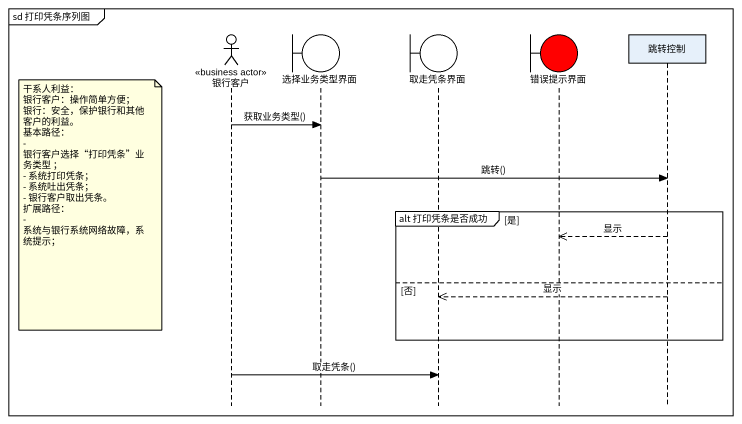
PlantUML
@startuml
mainframe sd 打印凭条序列图
hide footbox
actor 银行客户 <<business actor>>
boundary 选择业务类型界面
boundary 取走凭条界面
boundary 错误提示界面 #FF0000
participant 跳转控制

银行客户 -> 选择业务类型界面 : 获取业务类型()
选择业务类型界面 -> 跳转控制 : 跳转()
note left of 银行客户
  干系人利益：
  银行客户：操作简单方便；
  银行：安全，保护银行和其他客户的利益。
  基本路径：
  - 银行客户选择“打印凭条”业务类型 ；
  - 系统打印凭条；
  - 系统吐出凭条；
  - 银行客户取出凭条。
  扩展路径：
  - 系统与银行系统网络故障，系统提示；
end note
group alt 打印凭条是否成功 [是]
  跳转控制 -->> 错误提示界面 : 显示
else 否
  跳转控制 -->> 取走凭条界面 : 显示
end
银行客户 -> 取走凭条界面 : 取走凭条()
@enduml
